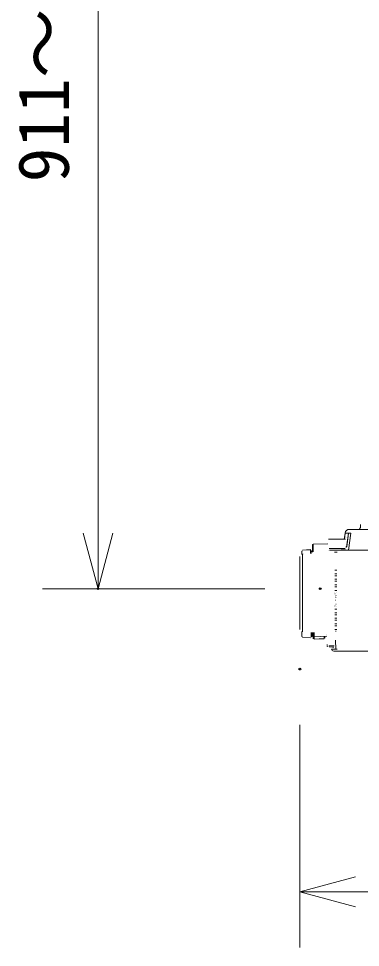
# Model space of a CAD drawing. Units: millimetres, scale not verified. Extents: x -575 to 62, y -110 to 57.
# Drawn here: x 7.57 to 19.88, y -9.99 to 23.38 of the extents above; entities that cross this region are included whole.
import ezdxf
from ezdxf.enums import TextEntityAlignment as Align

# ---------------------------------------------------------------- set-up
doc = ezdxf.new("R2010")
doc.units = ezdxf.units.MM
doc.header["$LTSCALE"] = 0.125
doc.header["$PDMODE"] = 32
doc.header["$PDSIZE"] = 0.0625
for name, color, linetype, lineweight in [('0-0_0', 7, 'Continuous', 18), ('0-3_GAIKEI', 1, 'Continuous', 18), ('0-6_SUNPO', 7, 'Continuous', 9)]:
    doc.layers.add(name, color=color, linetype=linetype, lineweight=lineweight)
doc.layers.add('0-5_DEFPOINTS', color=7, linetype='Continuous')
doc.styles.add('ＭＳ ゴシック', font='')
doc.styles.get('ＭＳ ゴシック').set_extended_font_data('MS Gothic')

# ---------------------------------------------------------------- blocks, each defined once
blk = doc.blocks.new('_OPEN30')
at = {"layer": '0-0_0', "lineweight": 9}
blk.add_line((0, 0), (-1, 0), dxfattribs=at)
blk.add_lwpolyline([(-1, 0.26795), (0, 0), (-1, -0.26795)], dxfattribs=at)
blk = doc.blocks.new('D9')
at = {"layer": '0-5_DEFPOINTS'}
for p in [(14.7067, 7.3505), (28.5517, 7.3505), (28.5517, -0.6495)]:
    blk.add_point(p, dxfattribs=at)
at = {"layer": '0-6_SUNPO'}
for p, q in [((14.7067, 5.3505), (14.7067, -2.6495)), ((28.5517, 5.3505), (28.5517, -2.6495)), ((16.7067, -0.6495), (26.5517, -0.6495))]:
    blk.add_line(p, q, dxfattribs=at)
at = {"layer": '0-6_SUNPO', "xscale": 2, "yscale": 2, "rotation": 180}
blk.add_blockref('_OPEN30', (14.7067, -0.6495), dxfattribs=at)
at = {"layer": '0-6_SUNPO', "xscale": 2, "yscale": 2}
blk.add_blockref('_OPEN30', (28.5517, -0.6495), dxfattribs=at)
at = {"layer": '0-6_SUNPO', "style": 'ＭＳ ゴシック'}
blk.add_text('277', height=1.833, dxfattribs=at).set_placement((19.7542, -0.1495), align=Align.BOTTOM_LEFT)
blk = doc.blocks.new('D7')
at = {"layer": '0-5_DEFPOINTS'}
for p in [(7.4402, 10.2379), (15.4402, 10.2379)]:
    blk.add_point(p, dxfattribs=at)
at = {"layer": '0-6_SUNPO'}
for p, q in [((7.4402, 48.6882), (7.4402, 12.2379)), ((13.4402, 10.2379), (5.4402, 10.2379))]:
    blk.add_line(p, q, dxfattribs=at)
at = {"layer": '0-6_SUNPO', "xscale": 2, "yscale": 2, "rotation": 270}
blk.add_blockref('_OPEN30', (7.4402, 10.2379), dxfattribs=at)
at = {"layer": '0-6_SUNPO', "style": 'ＭＳ ゴシック'}
blk.add_text('911～1481', height=1.833, rotation=90, dxfattribs=at).set_placement((6.9402, 24.8381), align=Align.BOTTOM_LEFT)

msp = doc.modelspace()

# ---------------------------------------------------------------- linework, layer by layer
at = {"layer": '0-0_0'}
msp.add_line((17.6992, -4.8315), (17.6992, -3.0644), dxfattribs=at)
at = {"layer": '0-3_GAIKEI'}
for p, q in [((19.4754, 5.0319), (19.4795, 5.0319)), ((19.515, 5.031), (19.515, 5.0319)), ((19.5801, 5.0306), (19.5996, 5.0319)), ((19.5976, 5.0318), (19.5976, 5.0319)), ((19.8517, 5.0836), (19.8499, 5.0319)), ((19.852, 5.0836), (19.8502, 5.0319)), ((19.8509, 5.0837), (19.8509, 5.0836)), ((19.8509, 5.0836), (19.8517, 5.0836)), ((19.8791, 5.0719), (19.8791, 5.2059)), ((19.3267, 4.9017), (19.3308, 4.9017)), ((19.4488, 4.9017), (19.3311, 4.9017)), ((19.3684, 4.7519), (19.3616, 4.7519)), ((19.4508, 4.9017), (19.3826, 4.3919)), ((19.4488, 4.9017), (19.3831, 4.4089)), ((19.4446, 4.2819), (19.5293, 4.9017)), ((19.4507, 4.9014), (19.4488, 4.9017)), ((19.4508, 4.9017), (19.4508, 4.9017)), ((19.4508, 4.9017), (19.5293, 4.9017)), ((18.1734, 4.2303), (18.1734, 4.5018)), ((18.7577, 4.3484), (19.3312, 4.3484)), ((19.3826, 4.3919), (19.3495, 4.3919)), ((19.3517, 4.4089), (19.3516, 4.4081)), ((19.3516, 4.4081), (19.3516, 4.408)), ((19.3517, 4.4089), (19.3831, 4.4089)), ((19.3849, 4.4086), (19.3831, 4.4089)), ((17.7743, 4.2474), (17.7893, 4.2632)), ((17.7743, 4.2473), (17.7743, 4.1261)), ((17.7893, 4.2624), (17.7893, 4.2624)), ((17.7956, 1.3553), (17.7956, 4.1366)), ((18.0844, 4.3036), (17.7971, 4.2885)), ((18.0844, 4.3021), (17.7971, 4.2868)), ((18.0844, 4.3008), (17.7971, 4.286)), ((18.0844, 4.1661), (18.0844, 4.3036)), ((18.0993, 4.1701), (18.0993, 4.2757)), ((18.1244, 4.2531), (18.0993, 4.2544)), ((18.1493, 4.2268), (18.1244, 4.2531)), ((18.7416, 4.2575), (18.7392, 4.2575)), ((21.1737, 4.2819), (18.7642, 4.2819)), ((18.9466, 4.2086), (19.0454, 4.2086)), ((19.184, 4.2969), (19.3416, 4.2969)), ((19.184, 4.2969), (19.184, 4.2819)), ((19.1884, 4.2969), (19.1884, 4.2819)), ((19.2522, 4.2969), (19.2522, 4.2819)), ((19.2734, 4.2969), (19.2734, 4.2819)), ((19.3372, 4.2969), (19.3372, 4.2819)), ((19.3416, 4.2969), (19.3416, 4.2819)), ((19.0315, 3.4383), (18.9603, 3.4383)), ((18.961, 3.5658), (19.0332, 3.5658)), ((18.9611, 3.3658), (19.0306, 3.3658)), ((19.0306, 3.3658), (19.0306, 3.3658)), ((19.0315, 3.4383), (19.0315, 3.4383)), ((19.0332, 3.5658), (19.0333, 3.5658)), ((19.0274, 3.0382), (18.9604, 3.0382)), ((19.0292, 3.2383), (18.9605, 3.2383)), ((18.961, 3.1658), (19.0285, 3.1658)), ((19.0274, 3.0382), (19.0274, 3.0382)), ((19.0285, 3.1658), (19.0285, 3.1658)), ((19.0292, 3.2383), (19.0292, 3.2383)), ((18.9575, 2.7176), (18.9648, 2.7176)), ((18.9589, 2.7476), (18.9592, 2.7467)), ((19.0262, 2.8382), (18.9601, 2.8382)), ((18.9606, 2.9657), (19.0269, 2.9657)), ((19.0257, 2.7465), (19.0258, 2.7467)), ((19.0258, 2.7467), (19.0262, 2.7476)), ((19.0258, 2.7467), (19.0266, 2.7467)), ((18.9875, 2.4914), (18.9864, 2.4914)), ((18.9865, 2.5914), (18.9876, 2.5914)), ((18.987, 2.492), (18.988, 2.493)), ((18.9871, 2.5908), (18.9881, 2.5898)), ((18.9876, 2.4914), (18.9875, 2.4914)), ((18.9876, 2.5914), (18.9877, 2.5913)), ((19.0054, 2.3442), (18.9904, 2.3442)), ((19.0056, 2.6595), (18.9906, 2.6595)), ((19.0265, 2.0381), (18.957, 2.0381)), ((18.9571, 2.1656), (19.0258, 2.1656)), ((18.9573, 2.2861), (18.9647, 2.2861)), ((18.959, 2.2571), (18.9587, 2.2561)), ((19.0256, 2.2571), (19.0255, 2.2572)), ((19.026, 2.2561), (19.0256, 2.2571)), ((19.0256, 2.2571), (19.0264, 2.2571)), ((18.9541, 1.7655), (19.0285, 1.7655)), ((18.9557, 1.9655), (19.0269, 1.9655)), ((19.0279, 1.838), (18.9557, 1.838)), ((17.7743, 1.3654), (17.7743, 1.1864)), ((18.952, 1.5655), (19.0307, 1.5655)), ((19.0323, 1.4379), (18.9521, 1.4379)), ((19.0299, 1.638), (18.9541, 1.638)), ((19.0083, 1.3769), (18.984, 1.3769)), ((19.0073, 1.3721), (19.0096, 1.3721)), ((19.0097, 1.3719), (19.0073, 1.3719)), ((19.0307, 1.5655), (19.0307, 1.5655)), ((19.0324, 1.438), (19.0323, 1.4379)), ((17.7743, 1.1864), (17.7893, 1.1706)), ((17.7893, 1.1713), (17.7893, 1.1713)), ((18.0844, 1.1317), (17.7971, 1.147)), ((18.1244, 1.1807), (18.0993, 1.1794)), ((18.1244, 1.3268), (18.1244, 1.1807)), ((18.1493, 1.207), (18.1244, 1.1807)), ((18.1493, 1.207), (18.1493, 1.3257)), ((18.1743, 1.2904), (18.1493, 1.2901)), ((18.1743, 1.3246), (18.1743, 1.2069)), ((18.1743, 1.2069), (18.2143, 1.1669)), ((18.1743, 1.1033), (18.1743, 1.104)), ((18.1743, 1.1027), (18.1743, 1.1028)), ((18.1746, 1.1009), (18.1743, 1.1027)), ((18.1746, 1.1009), (18.1744, 1.2069)), ((18.2143, 1.09), (18.2143, 1.3229)), ((18.6665, 1.1906), (18.2143, 1.1669)), ((18.5735, 1.1104), (18.2166, 1.0901)), ((18.2168, 1.085), (18.5737, 1.1053)), ((18.5687, 1.1855), (18.5747, 1.1105)), ((18.5735, 1.1104), (18.5747, 1.1105)), ((18.9907, 0.7304), (18.9845, 1.0469)), ((18.7511, 0.8475), (18.9279, 0.8428)), ((18.9907, 0.7301), (18.8424, 0.7301)), ((18.873, 0.8016), (18.9237, 0.8016)), ((19.0214, 0.7304), (18.9907, 0.7304)), ((19.0454, 0.7301), (19.0242, 0.7301))]:
    msp.add_line(p, q, dxfattribs=at)
at = {"layer": '0-3_GAIKEI', "color": 7}
for p, q in [((31.1288, 5.0319), (19.4798, 5.0319)), ((19.3413, 4.6769), (18.7335, 4.6769)), ((19.3267, 4.9017), (19.2968, 4.6769)), ((19.3012, 4.6769), (19.3311, 4.9017)), ((18.1491, 4.2091), (18.1491, 4.4768)), ((18.7046, 4.5157), (18.1734, 4.5018)), ((18.5993, 1.1871), (18.5993, 1.1205)), ((18.6735, 1.254), (18.6735, 1.254)), ((18.6736, 1.2515), (18.6735, 1.254)), ((18.6687, 0.8686), (18.6687, 0.8677)), ((18.6934, 0.8883), (18.6722, 0.8889)), ((18.6723, 0.8307), (18.7229, 0.8307)), ((18.6966, 0.8063), (18.6966, 0.8063)), ((18.9237, 0.8016), (18.7472, 0.8063)), ((31.4691, 0.6569), (18.9173, 0.6569))]:
    msp.add_line(p, q, dxfattribs=at)
msp.add_lwpolyline([(17.6991, 1.4397), (17.6991, 4.0561), (17.6991, 4.0561)], dxfattribs=at)
at = {"layer": '0-3_GAIKEI'}
msp.add_lwpolyline([(18.0993, 1.1544), (18.0993, 1.1554), (18.0993, 1.3278)], dxfattribs=at)
at = {"layer": '0-3_GAIKEI', "color": 7}
for centre, radius, start, end in [((19.4754, 4.8819), 0.15, 90, 172.40536), ((18.1741, 4.4768), 0.025, 91.5, 180), ((18.9173, 0.7319), 0.075, 181.32879, 270)]:
    msp.add_arc(centre, radius, start, end, dxfattribs=at)
at = {"layer": '0-3_GAIKEI'}
msp.add_arc((17.8106, 4.1366), 0.015, 92.40977, 180, dxfattribs=at)

# ---------------------------------------------------------------- block references
at = {"layer": '0-6_SUNPO'}
for name in ['D7', 'D9']:
    msp.add_blockref(name, (2.9925, -7.3373), dxfattribs=at)

doc.saveas('drawing.dxf')
